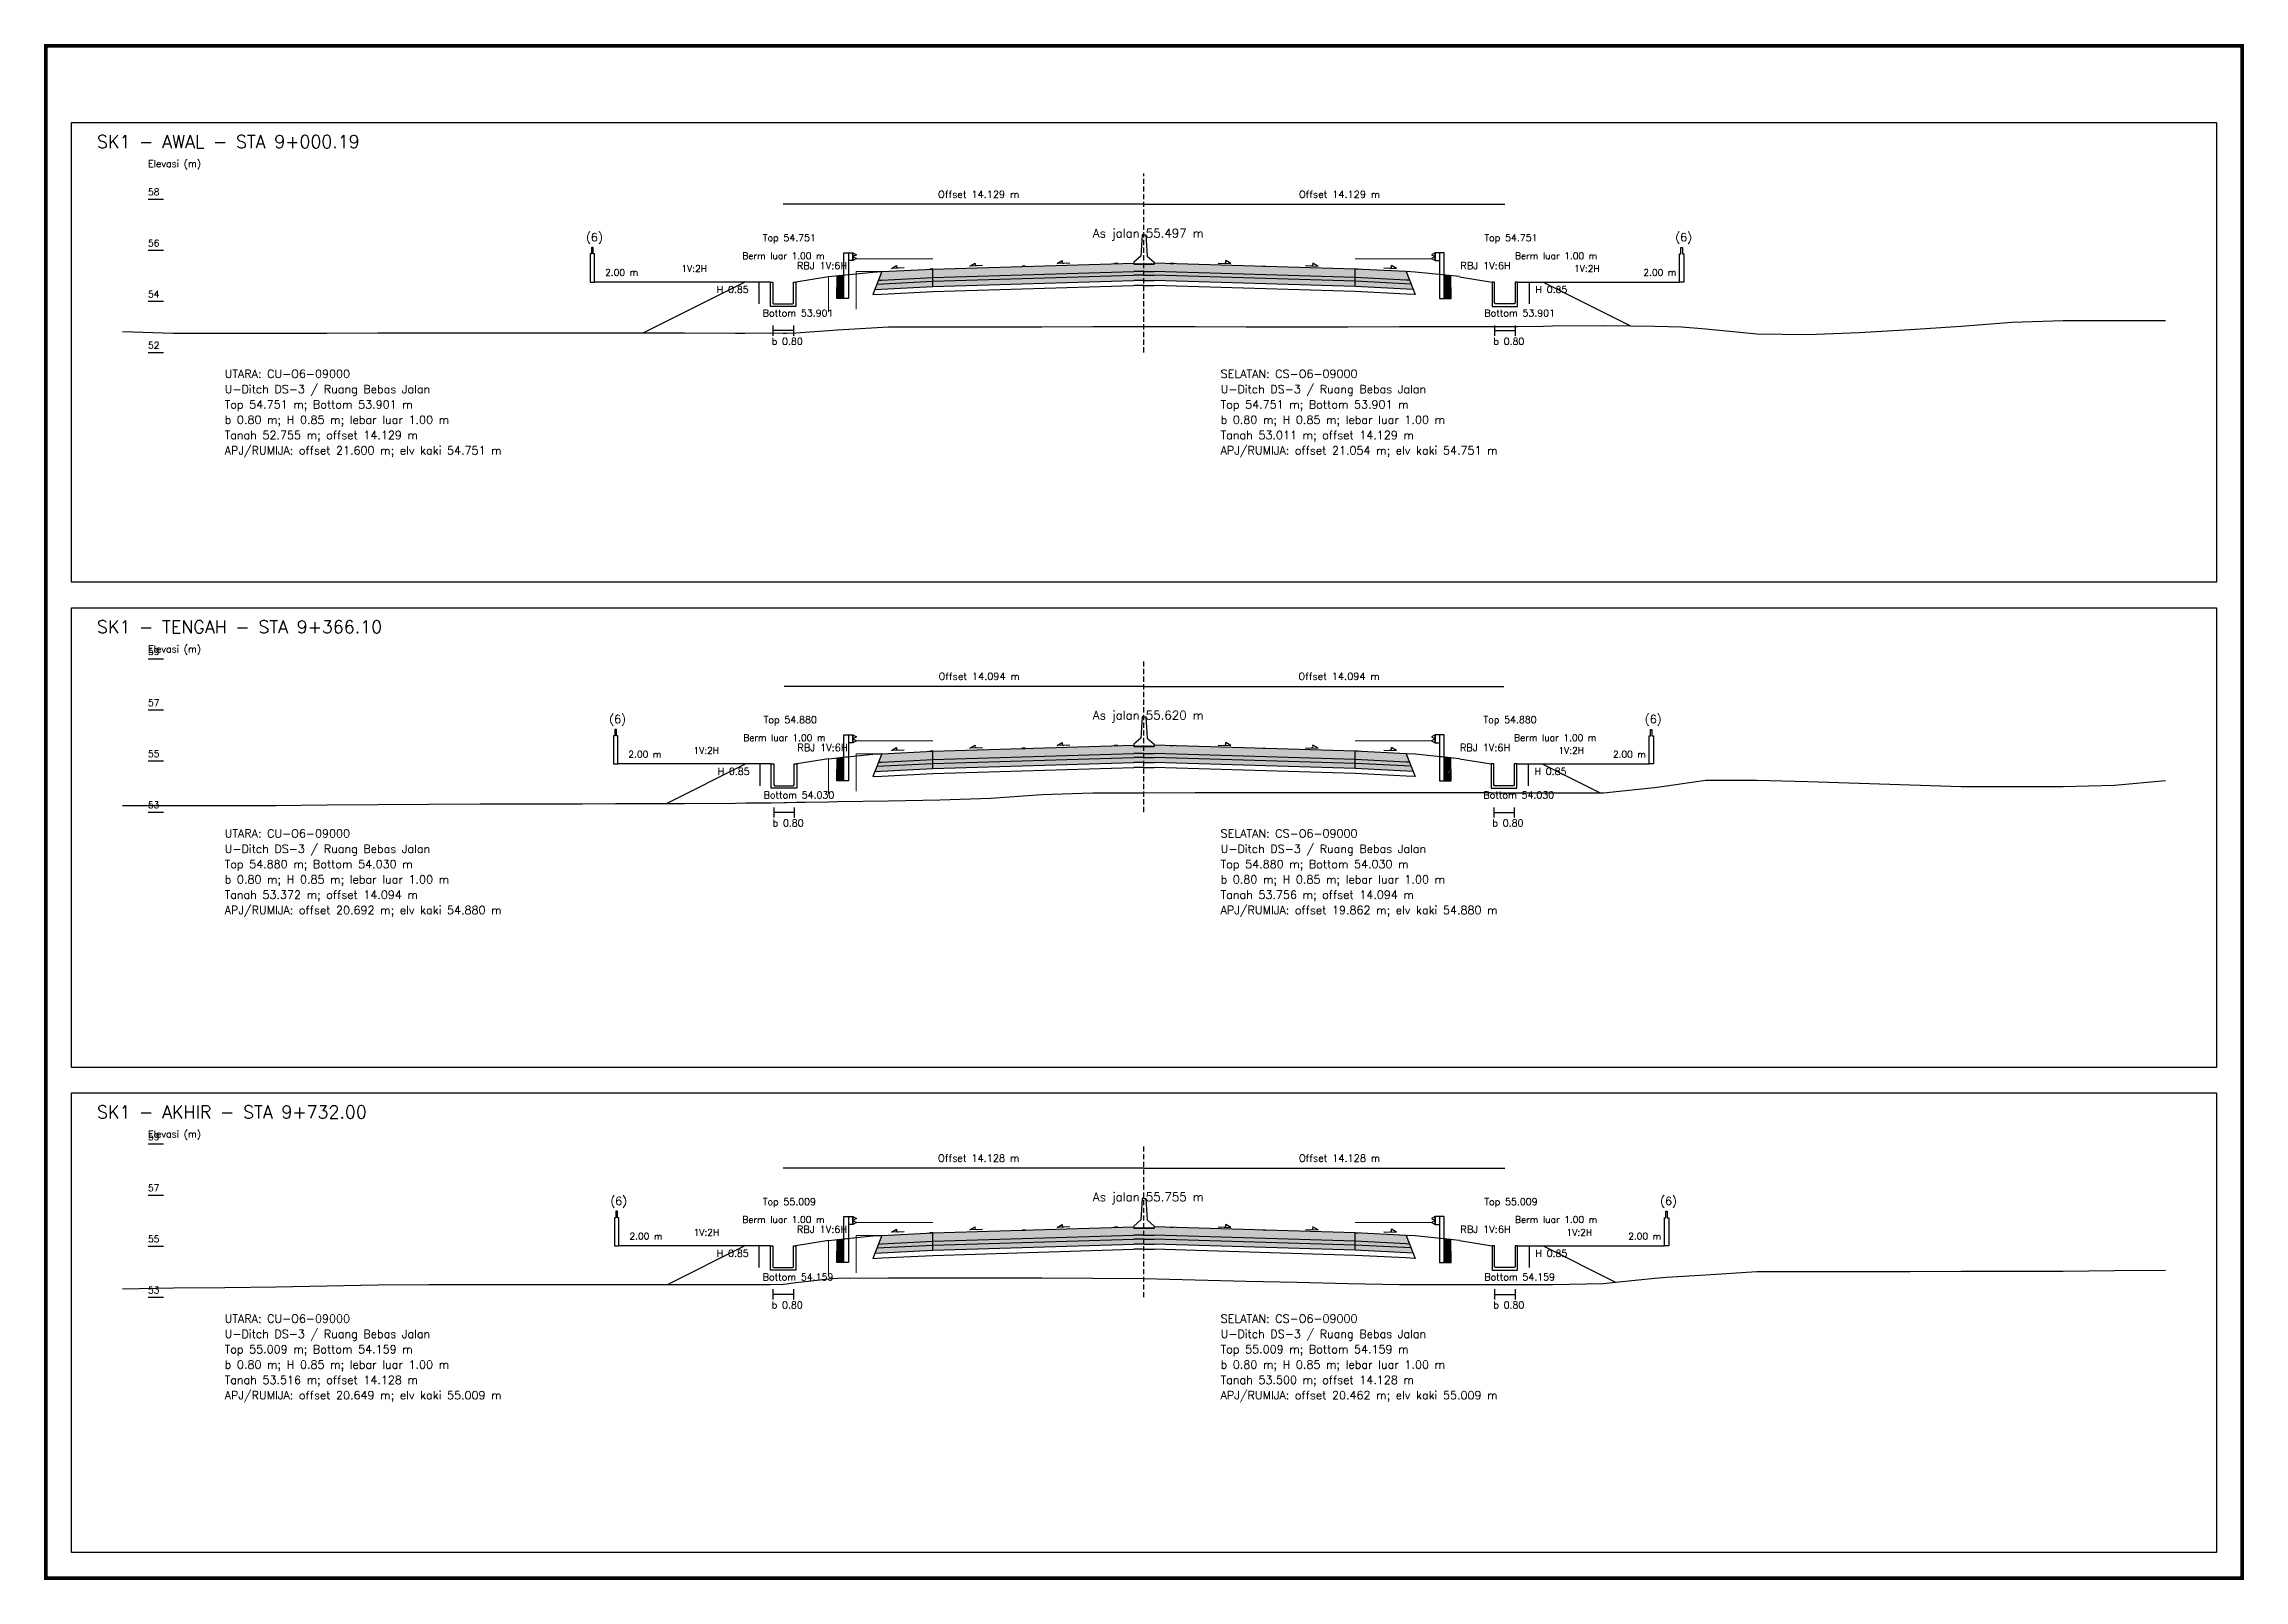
# Model space of a CAD drawing. Header units: metres. Extents: x -24715 to -24517, y 27498 to 30841.
# Drawn here: x -24714.7 to -24628.6, y 29713.3 to 29773.5 of the extents above; entities that cross this region are included whole.
import ezdxf

# ---------------------------------------------------------------- set-up
doc = ezdxf.new("R2010")
doc.units = ezdxf.units.M
doc.linetypes.add('PS_DASH', pattern=[0.3, 0.2, -0.1])
for name, color, linetype, lineweight in [('Dimensi', 230, 'Continuous', 20), ('GRS-ARSIR (HATCH)', 8, 'Continuous', 9), ('Guardrail', 20, 'Continuous', 30), ('HATCH - Beton ramping', 210, 'Continuous', 9), ('HATCH - LFA', 30, 'Continuous', 9), ('HATCH - Pavement', 50, 'Continuous', 9), ('Marka', 20, 'Continuous', 30), ('POT_ALL_GROUP', 2, 'Continuous', 70)]:
    doc.layers.add(name, color=color, linetype=linetype, lineweight=lineweight)
for name, color, linetype in [('POT_ALL_APJ', 2, 'Continuous'), ('POT_ALL_BORDER', 8, 'Continuous'), ('POT_ALL_CHANNEL1', 200, 'Continuous'), ('POT_ALL_DIM', 7, 'Continuous'), ('POT_ALL_GROUND', 1, 'Continuous'), ('POT_ALL_GUIDE', 8, 'Continuous'), ('POT_ALL_ROAD', 4, 'Continuous')]:
    doc.layers.add(name, color=color, linetype=linetype)
doc.styles.get("Standard").update_dxf_attribs({"font": 'simplex.shx'})

# ---------------------------------------------------------------- blocks, each defined once
blk = doc.blocks.new('JALAN_ASLI_TIPIKAL_2OKT_METER')
at = {"layer": 'Guardrail', "lineweight": 9}
h = blk.add_hatch(dxfattribs=at)
h.set_pattern_fill('JIS_LC_20', color=256, scale=0.002)
h.set_pattern_definition([(45, (-29.65569, -21.99233), (-0.02828427, 0.02828427), []), (45, (-29.65489, -21.99233), (-0.02828427, 0.02828427), [])])
h.paths.add_polyline_path([(-12.025, -1.394), (-11.753, -1.394), (-11.753, -0.471), (-12.018, -0.498)])
h = blk.add_hatch(dxfattribs=at)
h.set_pattern_fill('JIS_LC_20', color=256, scale=0.002)
h.set_pattern_definition([(45, (-29.40569, -21.99233), (-0.02828427, 0.02828427), []), (45, (-29.40489, -21.99233), (-0.02828427, 0.02828427), [])])
h.paths.add_polyline_path([(12.018, -0.498), (11.753, -0.471), (11.753, -1.394), (12.025, -1.394)])
at = {"layer": 'HATCH - Beton ramping'}
h = blk.add_hatch(dxfattribs=at)
h.set_pattern_fill('AR-CONC', color=256, scale=0.0005)
h.set_pattern_definition([(50, (-28.949556, -21.99233), (0.09109233, -0.00796954), [0.009525, -0.104775]), (355, (-28.94956, -21.99233), (-0.0176217, 0.09552842), [0.00762, -0.0838203]), (100.45144, (-28.941965, -21.992995), (0.07347062, 0.08755888), [0.008095, -0.08904512]), (46.1842, (-28.94956, -21.96693), (0.13553952, -0.02102116), [0.0142875, -0.1571625]), (96.63556, (-28.93826, -21.96868), (0.11870207, 0.12371306), [0.0121425, -0.1335678]), (351.18415, (-28.94956, -21.96693), (0.11870207, 0.12371306), [0.01143, -0.12572987]), (21, (-28.936856, -21.97328), (0.0758072, -0.0511326), [0.009525, -0.104775]), (326, (-28.93686, -21.97328), (0.03090101, 0.09209398), [0.00762, -0.08382]), (71.45144, (-28.93054, -21.97754), (0.1067082, 0.04096138), [0.008095, -0.08904497]), (37.5, (-28.949556, -21.99233), (0.001544302, 0.04227752), [0, -0.082804, 0, -0.08509, 0, -0.0841375]), (7.5, (-28.949556, -21.99233), (0.03340983, 0.05009029), [0, -0.048514, 0, -0.080899, 0, -0.0320675]), (327.5, (-28.977877, -21.99233), (0.067795298, -0.002864372), [0, -0.03175, 0, -0.09906, 0, -0.131445]), (317.5, (-28.990577, -21.99233), (0.07406459, 0.01271325), [0, -0.041275, 0, -0.065786, 0, -0.093345])])
h.paths.add_polyline_path([(-8.27, -0.566), (-10.401, -0.666), (-10.461, -0.826), (-8.27, -0.716)])
h.paths.add_polyline_path([(-0.4, -0.48), (0, -0.48), (0, -0.33), (-0.4, -0.33), (-8.27, -0.566), (-8.27, -0.716)])
h = blk.add_hatch(dxfattribs=at)
h.set_pattern_fill('AR-CONC', color=256, scale=0.0005)
h.set_pattern_definition([(50, (-28.699556, -21.99233), (0.09109233, -0.00796954), [0.009525, -0.104775]), (355, (-28.69956, -21.99233), (-0.01762171, 0.09552842), [0.00762, -0.0838203]), (100.45144, (-28.691965, -21.992995), (0.07347062, 0.08755888), [0.008095, -0.08904512]), (46.1842, (-28.69956, -21.96693), (0.13553952, -0.02102116), [0.0142875, -0.1571625]), (96.63556, (-28.68826, -21.96868), (0.11870207, 0.12371306), [0.0121425, -0.1335678]), (351.18415, (-28.69956, -21.96693), (0.11870207, 0.12371306), [0.01143, -0.12572987]), (21, (-28.686856, -21.97328), (0.0758072, -0.0511326), [0.009525, -0.104775]), (326, (-28.68686, -21.97328), (0.03090101, 0.09209398), [0.00762, -0.08382]), (71.45144, (-28.68054, -21.97754), (0.10670821, 0.04096138), [0.008095, -0.08904497]), (37.5, (-28.699556, -21.99233), (0.001544302, 0.04227752), [0, -0.082804, 0, -0.08509, 0, -0.0841375]), (7.5, (-28.699556, -21.99233), (0.03340983, 0.050090287), [0, -0.048514, 0, -0.080899, 0, -0.0320675]), (327.5, (-28.727877, -21.99233), (0.067795298, -0.002864372), [0, -0.03175, 0, -0.09906, 0, -0.131445]), (317.5, (-28.740577, -21.99233), (0.07406459, 0.012713246), [0, -0.041275, 0, -0.065786, 0, -0.093345])])
h.paths.add_polyline_path([(8.27, -0.566), (10.401, -0.666), (10.461, -0.826), (8.27, -0.716)])
h.paths.add_polyline_path([(0.4, -0.48), (0, -0.48), (0, -0.33), (0.4, -0.33), (8.27, -0.566), (8.27, -0.716)])
at = {"layer": 'HATCH - LFA'}
h = blk.add_hatch(dxfattribs=at)
h.set_pattern_fill('GRAVEL', color=256, scale=0.0075)
h.set_pattern_definition([(228.012788, (-28.812396, -21.801831), (-1.524, -1.7145), [0.0256291, -2.5372863]), (184.96974, (-28.829541, -21.820881), (2.2859999991, 0.1905000109), [0.04398035, -4.3540537]), (132.510447, (-28.873356, -21.824691), (1.9050000008, -2.0954999993), [0.0310111, -3.0701042]), (267.27369, (-28.947651, -21.872316), (0.1905000004, 3.81), [0.0400503, -3.9649828]), (292.833654, (-28.949556, -21.912321), (-0.9525, 2.286), [0.0392725, -3.8879856]), (357.27369, (-28.934316, -21.948516), (-3.81, 0.1905000004), [0.0400503, -3.9649828]), (37.69424, (-28.894311, -21.950421), (-2.4764999999, -1.9050000001), [0.0529645, -5.24348365]), (72.255328, (-28.852401, -21.918036), (1.3335000004, 4.1909999999), [0.050004, -4.95039425]), (121.429566, (-28.837161, -21.870411), (-1.5240000002, 2.4764999999), [0.040186, -3.9784159]), (175.23636, (-28.858116, -21.836121), (2.0955, -0.1905), [0.0458785, -2.2480453]), (222.397438, (-28.903836, -21.832311), (-2.2859999999, -2.0955000001), [0.05933084, -5.8737579]), (138.814075, (-28.759056, -21.874221), (-1.3335, 1.143), [0.0202503, -2.0047924]), (171.469234, (-28.774296, -21.860886), (2.4765, -0.3809999996), [0.03852615, -3.8140979]), (225, (-28.8124, -21.85517), (0, -0.1905), [0.0269407, -0.242467]), (203.19859, (-28.82573, -21.832311), (0.9525, 0.381), [0.0145081, -1.4362967]), (291.80141, (-28.839066, -21.838026), (-0.1905, 0.5715), [0.0205174, -1.0053565]), (30.96376, (-28.831446, -21.857076), (0.5715, 0.381), [0.033324, -1.0774724]), (161.56505, (-28.80287, -21.83993), (0.381, -0.1905), [0.0240965, -0.5783174]), (16.38954, (-28.949556, -21.838026), (1.905, 0.5715), [0.0337566, -3.341912]), (70.346176, (-28.917171, -21.828501), (-0.762, -2.0955), [0.0283199, -2.8036662]), (293.19859, (-28.80287, -21.801831), (-0.381, 0.9525), [0.029016, -1.4217888]), (343.61046, (-28.791441, -21.828501), (-1.905, 0.5715), [0.0337566, -3.341912]), (339.443955, (-28.949556, -21.956136), (-0.9525, 0.381), [0.0325526, -1.5950801]), (294.77514, (-28.919076, -21.967566), (-0.952500001, 2.0954999995), [0.0272754, -2.7002695]), (66.80141, (-28.800966, -21.992331), (0.381, 0.9525), [0.029016, -1.4217888]), (17.354025, (-28.789536, -21.965661), (-2.4765, -0.762), [0.0319337, -3.1614282]), (69.443955, (-28.89431, -21.992331), (-0.381, -0.9525), [0.0162763, -1.6113564]), (101.30993, (-28.812396, -21.99233), (-0.1905, 0.762), [0.0097136, -0.9616496]), (165.96376, (-28.8143, -21.982806), (0.5715, -0.1905), [0.0392725, -0.7461791]), (186.009006, (-28.852401, -21.973281), (1.905, 0.1905), [0.036395, -3.6031024]), (303.69007, (-28.831446, -21.87422), (-0.1905, 0.381), [0.0274743, -0.6593832]), (353.157227, (-28.816206, -21.897081), (3.2385, -0.3809999998), [0.0479668, -4.7487007]), (60.945396, (-28.76858, -21.902796), (-0.762, -1.3335), [0.0196131, -1.9417044]), (90, (-28.75906, -21.88565), (-0.1905, 0.1905), [0.01143, -0.17907]), (120.256437, (-28.856211, -21.967566), (0.762, -1.3335), [0.026465, -2.6200456]), (48.012787, (-28.869546, -21.944706), (1.524, 1.7145), [0.0512582, -2.5116572]), (0, (-28.83526, -21.9066), (0.1905, 0.1905), [0.04953, -0.14097]), (325.304846, (-28.785726, -21.906606), (1.9050000007, -1.333499999), [0.0301207, -2.9819488]), (254.0546, (-28.76096, -21.92375), (-0.1905, -0.762), [0.0277372, -1.3591238]), (207.645975, (-28.768581, -21.950421), (-3.6195000001, -1.9049999997), [0.0451609, -4.4709348]), (175.426079, (-28.808586, -21.971376), (-2.4765, 0.1905), [0.0477772, -4.7299385])])
h.paths.add_polyline_path([(-8.27, -0.716), (-10.461, -0.826), (-10.54, -1.03), (-8.27, -0.916)])
h.paths.add_polyline_path([(-0.4, -0.68), (0, -0.68), (0, -0.48), (-0.4, -0.48), (-8.27, -0.716), (-8.27, -0.916)])
h = blk.add_hatch(dxfattribs=at)
h.set_pattern_fill('GRAVEL', color=256, scale=0.0075)
h.set_pattern_definition([(228.012788, (-28.562396, -21.801831), (-1.524, -1.7145), [0.0256291, -2.5372863]), (184.96974, (-28.579541, -21.820881), (2.2859999991, 0.1905000109), [0.04398035, -4.3540537]), (132.510447, (-28.623356, -21.824691), (1.9050000008, -2.0954999993), [0.0310111, -3.0701042]), (267.27369, (-28.697651, -21.872316), (0.1905000004, 3.81), [0.04005034, -3.9649828]), (292.833654, (-28.699556, -21.912321), (-0.9525, 2.286), [0.0392725, -3.8879856]), (357.27369, (-28.684316, -21.948516), (-3.81, 0.1905000004), [0.04005034, -3.9649828]), (37.69424, (-28.644311, -21.950421), (-2.4764999999, -1.9050000001), [0.0529645, -5.24348365]), (72.255328, (-28.602401, -21.918036), (1.3335000004, 4.1909999999), [0.050004, -4.95039425]), (121.429566, (-28.587161, -21.870411), (-1.5240000002, 2.4764999999), [0.040186, -3.9784159]), (175.23636, (-28.608116, -21.836121), (2.0955, -0.1905000003), [0.0458785, -2.2480453]), (222.397438, (-28.653836, -21.832311), (-2.2859999999, -2.0955000001), [0.05933084, -5.87375794]), (138.814075, (-28.509056, -21.874221), (-1.3335, 1.143), [0.02025034, -2.0047924]), (171.469234, (-28.524296, -21.860886), (2.4765, -0.3809999996), [0.03852615, -3.8140979]), (225, (-28.5624, -21.85517), (0, -0.1905), [0.0269407, -0.242467]), (203.19859, (-28.57573, -21.832311), (0.9525, 0.381), [0.0145081, -1.4362967]), (291.80141, (-28.589066, -21.838026), (-0.1905, 0.5715), [0.0205174, -1.0053565]), (30.96376, (-28.581446, -21.857076), (0.5715, 0.381), [0.033324, -1.0774724]), (161.56505, (-28.55287, -21.83993), (0.381, -0.1905), [0.0240965, -0.57831736]), (16.38954, (-28.699556, -21.838026), (1.905, 0.5715), [0.0337566, -3.341912]), (70.346176, (-28.667171, -21.828501), (-0.762, -2.0955), [0.0283199, -2.8036662]), (293.19859, (-28.55287, -21.801831), (-0.381, 0.9525), [0.029016, -1.4217888]), (343.61046, (-28.541441, -21.828501), (-1.905, 0.5714999999), [0.0337566, -3.341912]), (339.443955, (-28.699556, -21.956136), (-0.9525, 0.381), [0.03255264, -1.5950801]), (294.77514, (-28.669076, -21.967566), (-0.952500001, 2.0954999995), [0.0272754, -2.7002695]), (66.80141, (-28.550966, -21.992331), (0.381, 0.9525), [0.029016, -1.4217888]), (17.354025, (-28.539536, -21.965661), (-2.4765, -0.7620000002), [0.0319337, -3.1614282]), (69.443955, (-28.64431, -21.992331), (-0.381, -0.9525), [0.0162763, -1.6113564]), (101.30993, (-28.562396, -21.99233), (-0.1905, 0.762), [0.0097136, -0.9616496]), (165.96376, (-28.5643, -21.982806), (0.5715, -0.1905), [0.0392725, -0.7461791]), (186.009006, (-28.602401, -21.973281), (1.905, 0.1905), [0.036395, -3.6031024]), (303.69007, (-28.581446, -21.87422), (-0.1905, 0.381), [0.0274743, -0.6593832]), (353.157227, (-28.566206, -21.897081), (3.2385, -0.3809999998), [0.04796676, -4.7487007]), (60.945396, (-28.51858, -21.902796), (-0.762, -1.3335), [0.0196131, -1.9417044]), (90, (-28.50906, -21.88565), (-0.1905, 0.1905), [0.01143, -0.17907]), (120.256437, (-28.606211, -21.967566), (0.762, -1.3335), [0.026465, -2.62004556]), (48.012787, (-28.619546, -21.944706), (1.524, 1.7145), [0.0512582, -2.5116572]), (0, (-28.58526, -21.9066), (0.1905, 0.1905), [0.04953, -0.14097]), (325.304846, (-28.535726, -21.906606), (1.9050000007, -1.333499999), [0.0301207, -2.98194875]), (254.054604, (-28.51096, -21.92375), (-0.1905, -0.762), [0.0277372, -1.35912375]), (207.645975, (-28.518581, -21.950421), (-3.6195000001, -1.9049999997), [0.0451609, -4.4709348]), (175.426079, (-28.558586, -21.971376), (-2.4765, 0.1905), [0.0477772, -4.7299385])])
h.paths.add_polyline_path([(8.27, -0.716), (10.461, -0.826), (10.54, -1.03), (8.27, -0.916)])
h.paths.add_polyline_path([(0.4, -0.68), (0, -0.68), (0, -0.48), (0.4, -0.48), (8.27, -0.716), (8.27, -0.916)])
at = {"layer": 'HATCH - Pavement'}
h = blk.add_hatch(dxfattribs=at)
h.set_pattern_fill('AR-CONC', color=256, scale=0.001)
h.set_pattern_definition([(50, (-89.43046, -52.62889), (0.18218467, -0.01593909), [0.01905, -0.20955]), (355, (-89.43046, -52.6289), (-0.03524342, 0.19105685), [0.01524, -0.1676406]), (100.45144, (-89.41528, -52.63022), (0.14694125, 0.17511775), [0.01619, -0.17809024]), (46.1842, (-89.43046, -52.5781), (0.27107904, -0.04204233), [0.028575, -0.314325]), (96.63556, (-89.40787, -52.5816), (0.23740413, 0.2474261), [0.024285, -0.2671356]), (351.18415, (-89.43046, -52.5781), (0.2374041, 0.2474261), [0.02286, -0.2514597]), (21, (-89.40506, -52.59079), (0.1516144, -0.1022652), [0.01905, -0.20955]), (326, (-89.40506, -52.5908), (0.06180203, 0.18418797), [0.01524, -0.16764]), (71.45144, (-89.39243, -52.59931), (0.21341642, 0.08192277), [0.01619, -0.17808994]), (37.5, (-89.43046, -52.62889), (0.003088603, 0.08455504), [0, -0.165608, 0, -0.17018, 0, -0.168275]), (7.5, (-89.43046, -52.62889), (0.06681966, 0.100180575), [0, -0.097028, 0, -0.161798, 0, -0.064135]), (327.5, (-89.4871, -52.62889), (0.135590595, -0.005728744), [0, -0.0635, 0, -0.19812, 0, -0.26289]), (317.5, (-89.5125, -52.62889), (0.14812918, 0.02542649), [0, -0.08255, 0, -0.131572, 0, -0.18669])])
h.paths.add_polyline_path([(-8.27, -0.236), (-10.27, -0.336), (-10.401, -0.673), (-10.27, -0.666), (-8.27, -0.566)])
h.paths.add_polyline_path([(-0.4, -0.33), (0, -0.33), (0, 0), (-0.4, 0), (-8.27, -0.236), (-8.27, -0.566)])
h = blk.add_hatch(dxfattribs=at)
h.set_pattern_fill('AR-CONC', color=256, scale=0.001)
h.set_pattern_definition([(50, (-89.18046, -52.62889), (0.18218467, -0.01593909), [0.01905, -0.20955]), (355, (-89.18046, -52.6289), (-0.03524342, 0.19105685), [0.01524, -0.16764058]), (100.45144, (-89.16528, -52.63022), (0.14694125, 0.17511775), [0.01619, -0.17809024]), (46.1842, (-89.18046, -52.5781), (0.27107904, -0.04204233), [0.028575, -0.314325]), (96.63556, (-89.15787, -52.5816), (0.23740413, 0.2474261), [0.024285, -0.2671356]), (351.18415, (-89.18046, -52.5781), (0.2374041, 0.2474261), [0.02286, -0.2514597]), (21, (-89.15506, -52.59079), (0.1516144, -0.1022652), [0.01905, -0.20955]), (326, (-89.15506, -52.5908), (0.06180203, 0.18418797), [0.01524, -0.16764]), (71.45144, (-89.14243, -52.59931), (0.21341642, 0.08192277), [0.01619, -0.17808994]), (37.5, (-89.18046, -52.62889), (0.003088603, 0.08455504), [0, -0.165608, 0, -0.17018, 0, -0.168275]), (7.5, (-89.18046, -52.62889), (0.06681966, 0.100180575), [0, -0.097028, 0, -0.161798, 0, -0.064135]), (327.5, (-89.2371, -52.62889), (0.135590595, -0.005728744), [0, -0.0635, 0, -0.19812, 0, -0.26289]), (317.5, (-89.2625, -52.62889), (0.14812918, 0.02542649), [0, -0.08255, 0, -0.131572, 0, -0.18669])])
h.paths.add_polyline_path([(8.27, -0.236), (10.27, -0.336), (10.401, -0.673), (10.27, -0.666), (8.27, -0.566)])
h.paths.add_polyline_path([(0.4, -0.33), (0, -0.33), (0, 0), (0.4, 0), (8.27, -0.236), (8.27, -0.566)])
at = {"layer": 'Marka'}
h = blk.add_hatch(color=256, dxfattribs=at)
h.dxf.hatch_style = 1
h.paths.add_polyline_path([(-8.27, -0.23), (-8.39, -0.236), (-8.39, -0.242), (-8.27, -0.236)])
h.paths.add_polyline_path([(-4.65, -0.122), (-4.77, -0.125), (-4.77, -0.131), (-4.65, -0.128)])
h.paths.add_polyline_path([(-1.03, -0.019), (-1.03, -0.013), (-1.15, -0.017), (-1.15, -0.023)])
h = blk.add_hatch(color=256, dxfattribs=at)
h.dxf.hatch_style = 1
h.paths.add_polyline_path([(8.27, -0.23), (8.39, -0.236), (8.39, -0.242), (8.27, -0.236)])
h.paths.add_polyline_path([(4.65, -0.122), (4.77, -0.125), (4.77, -0.131), (4.65, -0.128)])
h.paths.add_polyline_path([(1.03, -0.019), (1.03, -0.013), (1.15, -0.017), (1.15, -0.023)])
for p, q in [((-8.27, -0.236), (-0.4, 0)), ((8.27, -0.236), (0.4, 0)), ((-12.353, -0.533), (-10.622, -0.354)), ((-10.27, -0.336), (-10.62, -1.234)), ((-10.62, -0.354), (-10.27, -0.336)), ((-10.461, -0.826), (-8.27, -0.716)), ((-10.401, -0.673), (-10.27, -0.666)), ((-10.27, -0.336), (-8.27, -0.236)), ((-10.27, -0.666), (-8.27, -0.566)), ((-8.27, -0.916), (-8.27, -0.236)), ((-8.27, -0.566), (-0.4, -0.33)), ((-8.27, -0.716), (-0.4, -0.48)), ((-8.27, -0.916), (-0.4, -0.68)), ((0, -0.05), (-0.4, -0.05)), ((0, -0.33), (-0.4, -0.33)), ((0, -0.48), (-0.4, -0.48)), ((0, -0.68), (-0.4, -0.68)), ((0, -0.05), (0.4, -0.05)), ((0, -0.33), (0.4, -0.33)), ((0, -0.48), (0.4, -0.48)), ((0, -0.68), (0.4, -0.68)), ((8.27, -0.566), (0.4, -0.33)), ((8.27, -0.716), (0.4, -0.48)), ((8.27, -0.916), (0.4, -0.68)), ((8.27, -0.916), (8.27, -0.236)), ((10.27, -0.336), (8.27, -0.236)), ((10.27, -0.666), (8.27, -0.566)), ((10.461, -0.826), (8.27, -0.716)), ((10.27, -0.336), (10.62, -1.234)), ((10.62, -0.354), (10.27, -0.336)), ((10.401, -0.673), (10.27, -0.666)), ((12.353, -0.533), (10.622, -0.354)), ((-10.62, -1.234), (-10.27, -1.216)), ((-10.54, -1.03), (-8.27, -0.916)), ((-10.27, -1.216), (-8.27, -1.116)), ((-8.27, -1.116), (-0.4, -0.88)), ((0, -0.88), (-0.4, -0.88)), ((0, -0.88), (0.4, -0.88)), ((8.27, -1.116), (0.4, -0.88)), ((10.54, -1.03), (8.27, -0.916)), ((10.27, -1.216), (8.27, -1.116)), ((10.62, -1.234), (10.27, -1.216))]:
    blk.add_line(p, q)
for points in [[(0, 1.11), (-0.075, 1.11), (-0.125, 0.27), (-0.4, 0.03), (-0.4, -0.05), (0, -0.05)], [(0, 1.11), (0.075, 1.11), (0.125, 0.27), (0.4, 0.03), (0.4, -0.05), (0, -0.05)], [(-6.818, -0.116), (-6.616, 0)], [(-3.401, -0.02), (-3.199, 0.096)], [(3.401, -0.02), (3.199, 0.096)], [(6.818, -0.116), (6.616, 0)], [(-9.887, -0.208), (-9.686, -0.092)], [(-9.387, -0.193), (-9.887, -0.208)], [(-6.318, -0.101), (-6.818, -0.116)], [(-2.901, -0.005), (-3.401, -0.02)], [(2.901, -0.005), (3.401, -0.02)], [(6.318, -0.101), (6.818, -0.116)], [(9.387, -0.193), (9.887, -0.208)], [(9.887, -0.208), (9.686, -0.092)]]:
    blk.add_lwpolyline(points)
for centre, start, end in [((-6.556, -0.037), 148.28164, 271.71836), ((-3.139, 0.059), 148.28164, 271.71836), ((3.139, 0.059), 268.28164, 31.71836), ((6.556, -0.037), 268.28164, 31.71836), ((-9.625, -0.129), 148.28164, 271.71836), ((9.625, -0.129), 268.28164, 31.71836)]:
    blk.add_arc(centre, 0.0711, start, end)
at = {"layer": 'Dimensi'}
for p, q in [((-8.27, 0.168), (-11.27, 0.168)), ((8.27, 0.168), (11.27, 0.168))]:
    blk.add_line(p, q, dxfattribs=at)
at = {"layer": 'GRS-ARSIR (HATCH)'}
for p, q in [((-12.353, -0.533), (-12.353, -1.909)), ((-11.27, -0.336), (-11.27, -1.803)), ((-10.27, -0.336), (-11.27, -0.336))]:
    blk.add_line(p, q, dxfattribs=at)
at = {"layer": 'Guardrail'}
for points in [[(-11.753, -1.394), (-11.753, 0.406), (-11.575, 0.406), (-11.575, -1.394), (-11.753, -1.394)], [(-11.575, 0.406), (-11.397, 0.406), (-11.397, 0.094), (-11.575, 0.094)], [(-11.397, 0.25), (-11.397, 0.406), (-11.262, 0.328), (-11.397, 0.25)], [(-11.397, 0.094), (-11.397, 0.25), (-11.262, 0.172), (-11.397, 0.094)], [(11.397, 0.25), (11.397, 0.406), (11.262, 0.328), (11.397, 0.25)], [(11.397, 0.094), (11.397, 0.25), (11.262, 0.172), (11.397, 0.094)], [(11.575, 0.406), (11.397, 0.406), (11.397, 0.094), (11.575, 0.094)], [(11.753, -1.394), (11.753, 0.406), (11.575, 0.406), (11.575, -1.394), (11.753, -1.394)], [(-11.575, -1.394), (-12.025, -1.394), (-12.018, -0.498), (-11.568, -0.453), (-11.575, -1.394)], [(11.575, -1.394), (12.025, -1.394), (12.018, -0.498), (11.568, -0.453), (11.575, -1.394)]]:
    blk.add_lwpolyline(points, dxfattribs=at)
at = {"layer": 'Marka'}
for points in [[(-8.39, -0.242), (-8.27, -0.236), (-8.27, -0.23), (-8.39, -0.236), (-8.39, -0.242)], [(8.39, -0.242), (8.27, -0.236), (8.27, -0.23), (8.39, -0.236), (8.39, -0.242)]]:
    blk.add_lwpolyline(points, dxfattribs=at)
for points in [[(-4.65, -0.122), (-4.77, -0.125), (-4.77, -0.131), (-4.65, -0.128)], [(-1.03, -0.013), (-1.15, -0.017), (-1.15, -0.023), (-1.03, -0.019)], [(1.03, -0.013), (1.15, -0.017), (1.15, -0.023), (1.03, -0.019)], [(4.65, -0.122), (4.77, -0.125), (4.77, -0.131), (4.65, -0.128)]]:
    blk.add_lwpolyline(points, close=True, dxfattribs=at)

msp = doc.modelspace()

# ---------------------------------------------------------------- linework, layer by layer
at = {"layer": 'POT_ALL_APJ', "linetype": 'Continuous'}
for points in [[(-24693.33483, 29765.23701), (-24693.33483, 29764.1326), (-24693.16483, 29764.1326), (-24693.16483, 29765.23701), (-24693.21983, 29765.23701), (-24693.21983, 29765.48701), (-24693.24983, 29765.48701), (-24693.27983, 29765.48701), (-24693.27983, 29765.23701), (-24693.33483, 29765.23701)], [(-24650.51059, 29765.23701), (-24650.51059, 29764.1326), (-24650.68059, 29764.1326), (-24650.68059, 29765.23701), (-24650.62559, 29765.23701), (-24650.62559, 29765.48701), (-24650.59559, 29765.48701), (-24650.56559, 29765.48701), (-24650.56559, 29765.23701), (-24650.51059, 29765.23701)], [(-24687.27827, 29764.1326), (-24693.16483, 29764.1326)], [(-24656.02051, 29764.1326), (-24650.68059, 29764.1326)], [(-24692.42605, 29746.36596), (-24692.42605, 29745.26155), (-24692.25605, 29745.26155), (-24692.25605, 29746.36596), (-24692.31105, 29746.36596), (-24692.31105, 29746.61596), (-24692.34105, 29746.61596), (-24692.37105, 29746.61596), (-24692.37105, 29746.36596), (-24692.42605, 29746.36596)], [(-24651.70208, 29746.36596), (-24651.70208, 29745.26155), (-24651.87208, 29745.26155), (-24651.87208, 29746.36596), (-24651.81708, 29746.36596), (-24651.81708, 29746.61596), (-24651.78708, 29746.61596), (-24651.75708, 29746.61596), (-24651.75708, 29746.36596), (-24651.70208, 29746.36596)], [(-24687.24303, 29745.26155), (-24692.25605, 29745.26155)], [(-24656.05576, 29745.26155), (-24651.87208, 29745.26155)], [(-24692.38354, 29727.49491), (-24692.38354, 29726.3905), (-24692.21354, 29726.3905), (-24692.21354, 29727.49491), (-24692.26854, 29727.49491), (-24692.26854, 29727.74491), (-24692.29854, 29727.74491), (-24692.32854, 29727.74491), (-24692.32854, 29727.49491), (-24692.38354, 29727.49491)], [(-24651.10226, 29727.49491), (-24651.10226, 29726.3905), (-24651.27226, 29726.3905), (-24651.27226, 29727.49491), (-24651.21726, 29727.49491), (-24651.21726, 29727.74491), (-24651.18726, 29727.74491), (-24651.15726, 29727.74491), (-24651.15726, 29727.49491), (-24651.10226, 29727.49491)], [(-24687.27767, 29726.3905), (-24692.21354, 29726.3905)], [(-24656.02112, 29726.3905), (-24651.27226, 29726.3905)]]:
    msp.add_lwpolyline(points, dxfattribs=at)
at = {"layer": 'POT_ALL_BORDER', "linetype": 'Continuous'}
for points in [[(-24713.64939, 29770.3816), (-24629.64939, 29770.3816), (-24629.64939, 29752.3816), (-24713.64939, 29752.3816), (-24713.64939, 29770.3816)], [(-24713.64939, 29751.3816), (-24629.64939, 29751.3816), (-24629.64939, 29733.3816), (-24713.64939, 29733.3816), (-24713.64939, 29751.3816)], [(-24713.64939, 29732.3816), (-24629.64939, 29732.3816), (-24629.64939, 29714.3816), (-24713.64939, 29714.3816), (-24713.64939, 29732.3816)]]:
    msp.add_lwpolyline(points, dxfattribs=at)
at = {"layer": 'POT_ALL_CHANNEL1', "linetype": 'Continuous'}
for points in [[(-24685.37827, 29764.1326), (-24685.27827, 29764.1326), (-24685.27827, 29763.1826), (-24686.27827, 29763.1826), (-24686.27827, 29764.1326), (-24686.17827, 29764.1326), (-24686.17827, 29763.3126), (-24686.14827, 29763.2826), (-24685.40827, 29763.2826), (-24685.37827, 29763.3126), (-24685.37827, 29764.1326)], [(-24657.92051, 29764.1326), (-24658.02051, 29764.1326), (-24658.02051, 29763.1826), (-24657.02051, 29763.1826), (-24657.02051, 29764.1326), (-24657.12051, 29764.1326), (-24657.12051, 29763.3126), (-24657.15051, 29763.2826), (-24657.89051, 29763.2826), (-24657.92051, 29763.3126), (-24657.92051, 29764.1326)], [(-24685.34303, 29745.26155), (-24685.24303, 29745.26155), (-24685.24303, 29744.31155), (-24686.24303, 29744.31155), (-24686.24303, 29745.26155), (-24686.14303, 29745.26155), (-24686.14303, 29744.44155), (-24686.11303, 29744.41155), (-24685.37303, 29744.41155), (-24685.34303, 29744.44155), (-24685.34303, 29745.26155)], [(-24657.95576, 29745.26155), (-24658.05576, 29745.26155), (-24658.05576, 29744.31155), (-24657.05576, 29744.31155), (-24657.05576, 29745.26155), (-24657.15576, 29745.26155), (-24657.15576, 29744.44155), (-24657.18576, 29744.41155), (-24657.92576, 29744.41155), (-24657.95576, 29744.44155), (-24657.95576, 29745.26155)], [(-24685.37767, 29726.3905), (-24685.27767, 29726.3905), (-24685.27767, 29725.4405), (-24686.27767, 29725.4405), (-24686.27767, 29726.3905), (-24686.17767, 29726.3905), (-24686.17767, 29725.5705), (-24686.14767, 29725.5405), (-24685.40767, 29725.5405), (-24685.37767, 29725.5705), (-24685.37767, 29726.3905)], [(-24657.92112, 29726.3905), (-24658.02112, 29726.3905), (-24658.02112, 29725.4405), (-24657.02112, 29725.4405), (-24657.02112, 29726.3905), (-24657.12112, 29726.3905), (-24657.12112, 29725.5705), (-24657.15112, 29725.5405), (-24657.89112, 29725.5405), (-24657.92112, 29725.5705), (-24657.92112, 29726.3905)]]:
    msp.add_lwpolyline(points, dxfattribs=at)
at = {"layer": 'POT_ALL_DIM', "linetype": 'Continuous'}
for points in [[(-24671.64939, 29767.1786), (-24685.77827, 29767.1786)], [(-24671.64939, 29767.1786), (-24657.52051, 29767.1786)], [(-24686.72827, 29764.1326), (-24686.72827, 29763.2826)], [(-24656.57051, 29764.1326), (-24656.57051, 29763.2826)], [(-24686.17827, 29762.4326), (-24686.17827, 29762.0326)], [(-24685.37827, 29762.4326), (-24685.37827, 29762.0326)], [(-24657.92051, 29762.4326), (-24657.92051, 29762.0326)], [(-24657.12051, 29762.4326), (-24657.12051, 29762.0326)], [(-24685.37827, 29762.2326), (-24686.17827, 29762.2326)], [(-24657.92051, 29762.2326), (-24657.12051, 29762.2326)], [(-24671.64939, 29748.30168), (-24685.74303, 29748.30168)], [(-24671.64939, 29748.30168), (-24657.55576, 29748.30168)], [(-24686.69303, 29745.26155), (-24686.69303, 29744.41155)], [(-24656.60576, 29745.26155), (-24656.60576, 29744.41155)], [(-24686.14303, 29743.56155), (-24686.14303, 29743.16155)], [(-24685.34303, 29743.36155), (-24686.14303, 29743.36155)], [(-24685.34303, 29743.56155), (-24685.34303, 29743.16155)], [(-24657.95576, 29743.56155), (-24657.95576, 29743.16155)], [(-24657.95576, 29743.36155), (-24657.15576, 29743.36155)], [(-24657.15576, 29743.56155), (-24657.15576, 29743.16155)], [(-24671.64939, 29729.4364), (-24685.77767, 29729.4364)], [(-24671.64939, 29729.4364), (-24657.52112, 29729.4364)], [(-24686.72767, 29726.3905), (-24686.72767, 29725.5405)], [(-24656.57112, 29726.3905), (-24656.57112, 29725.5405)], [(-24686.17767, 29724.6905), (-24686.17767, 29724.2905)], [(-24685.37767, 29724.4905), (-24686.17767, 29724.4905)], [(-24685.37767, 29724.6905), (-24685.37767, 29724.2905)], [(-24657.92112, 29724.6905), (-24657.92112, 29724.2905)], [(-24657.92112, 29724.4905), (-24657.12112, 29724.4905)], [(-24657.12112, 29724.6905), (-24657.12112, 29724.2905)]]:
    msp.add_lwpolyline(points, dxfattribs=at)
at = {"layer": 'POT_ALL_GROUND', "linetype": 'Continuous'}
for points in [[(-24711.64939, 29762.19604), (-24709.64939, 29762.13298), (-24707.64939, 29762.13393), (-24705.64939, 29762.13686), (-24703.64939, 29762.13847), (-24701.64939, 29762.13929), (-24699.64939, 29762.14095), (-24697.64939, 29762.14057), (-24695.64939, 29762.14359), (-24693.64939, 29762.1465), (-24693.24983, 29762.14616), (-24691.64939, 29762.14722), (-24691.24983, 29762.1468), (-24689.64939, 29762.14298), (-24687.64939, 29762.13558), (-24687.27827, 29762.13418), (-24686.27827, 29762.13941), (-24685.77827, 29762.13681), (-24685.64939, 29762.13614), (-24685.27827, 29762.14028), (-24684.91931, 29762.16651), (-24684.00267, 29762.23349), (-24683.64939, 29762.25931), (-24681.64939, 29762.38193), (-24679.64939, 29762.38393), (-24677.64939, 29762.38487), (-24675.64939, 29762.38628), (-24673.64939, 29762.38905), (-24671.64939, 29762.38942), (-24669.64939, 29762.38874), (-24667.64939, 29762.38512), (-24665.64939, 29762.3829), (-24663.64939, 29762.38699), (-24661.64939, 29762.39107), (-24659.64939, 29762.39294), (-24659.29612, 29762.39317), (-24658.37948, 29762.39304), (-24658.02051, 29762.39292), (-24657.64939, 29762.3928), (-24657.52051, 29762.39275), (-24657.02051, 29762.39406), (-24656.02051, 29762.40976), (-24655.64939, 29762.41559), (-24653.64939, 29762.42786), (-24652.59559, 29762.42018), (-24651.64939, 29762.4126), (-24650.59559, 29762.38727), (-24649.64939, 29762.29616), (-24647.64939, 29762.11258), (-24645.64939, 29762.07946), (-24643.64939, 29762.15742), (-24641.64939, 29762.27821), (-24639.64939, 29762.40978), (-24637.64939, 29762.56578), (-24635.64939, 29762.63255), (-24633.64939, 29762.63302), (-24631.64939, 29762.63192)], [(-24711.64939, 29743.63365), (-24709.64939, 29743.63483), (-24707.64939, 29743.63687), (-24705.64939, 29743.63852), (-24703.64939, 29743.66085), (-24701.64939, 29743.67234), (-24699.64939, 29743.68743), (-24697.64939, 29743.69934), (-24695.64939, 29743.70298), (-24693.64939, 29743.70662), (-24692.34105, 29743.709), (-24691.64939, 29743.71026), (-24690.34105, 29743.7126), (-24689.64939, 29743.71376), (-24687.64939, 29743.73005), (-24687.24303, 29743.73448), (-24686.24303, 29743.74594), (-24685.74303, 29743.75408), (-24685.64939, 29743.75561), (-24685.24303, 29743.76222), (-24684.91931, 29743.76749), (-24684.00267, 29743.78242), (-24683.64939, 29743.78817), (-24681.64939, 29743.82074), (-24679.64939, 29743.85331), (-24677.64939, 29743.91834), (-24675.64939, 29744.06497), (-24673.64939, 29744.1338), (-24671.64939, 29744.13652), (-24669.64939, 29744.13995), (-24667.64939, 29744.14172), (-24665.64939, 29744.14201), (-24663.64939, 29744.14344), (-24661.64939, 29744.14694), (-24659.64939, 29744.1432), (-24659.29612, 29744.14221), (-24658.37948, 29744.13965), (-24658.05576, 29744.13874), (-24657.64939, 29744.13761), (-24657.55576, 29744.13734), (-24657.05576, 29744.13601), (-24656.05576, 29744.13269), (-24655.64939, 29744.13095), (-24653.78708, 29744.12718), (-24653.64939, 29744.12802), (-24651.78708, 29744.32358), (-24651.64939, 29744.34537), (-24649.64939, 29744.6316), (-24647.64939, 29744.6316), (-24645.64939, 29744.58175), (-24643.64939, 29744.50896), (-24641.64939, 29744.44562), (-24639.64939, 29744.38134), (-24637.64939, 29744.38118), (-24635.64939, 29744.38129), (-24633.64939, 29744.42942), (-24631.64939, 29744.61934)], [(-24711.64939, 29724.71487), (-24709.64939, 29724.74174), (-24707.64939, 29724.76187), (-24705.64939, 29724.78651), (-24703.64939, 29724.82267), (-24701.64939, 29724.85895), (-24699.64939, 29724.87527), (-24697.64939, 29724.88168), (-24695.64939, 29724.88155), (-24693.64939, 29724.88083), (-24692.29854, 29724.88032), (-24691.64939, 29724.88023), (-24690.29854, 29724.88013), (-24689.64939, 29724.88006), (-24687.64939, 29724.88084), (-24687.27767, 29724.88099), (-24686.27767, 29724.88142), (-24685.77767, 29724.89765), (-24685.64939, 29724.91063), (-24685.27767, 29724.95646), (-24684.91931, 29724.99607), (-24684.00267, 29725.09738), (-24683.64939, 29725.13166), (-24681.64939, 29725.13441), (-24679.64939, 29725.13705), (-24677.64939, 29725.13719), (-24675.64939, 29725.13448), (-24673.64939, 29725.13234), (-24671.64939, 29725.11293), (-24669.64939, 29725.05838), (-24667.64939, 29725.01345), (-24665.64939, 29724.97413), (-24663.64939, 29724.91906), (-24661.64939, 29724.8816), (-24659.64939, 29724.8816), (-24659.29612, 29724.8816), (-24658.37948, 29724.8816), (-24658.02112, 29724.8816), (-24657.64939, 29724.8816), (-24657.52112, 29724.8816), (-24657.02112, 29724.8816), (-24656.02112, 29724.8816), (-24655.64939, 29724.8816), (-24653.64939, 29724.91327), (-24653.18726, 29724.97363), (-24651.64939, 29725.12236), (-24651.18726, 29725.16565), (-24649.64939, 29725.25791), (-24647.64939, 29725.38192), (-24645.64939, 29725.38362), (-24643.64939, 29725.38537), (-24641.64939, 29725.38906), (-24639.64939, 29725.39772), (-24637.64939, 29725.39953), (-24635.64939, 29725.40446), (-24633.64939, 29725.42077), (-24631.64939, 29725.43925)]]:
    msp.add_lwpolyline(points, dxfattribs=at)
at = {"layer": 'POT_ALL_GROUP', "linetype": 'Continuous', "lineweight": 70, "const_width": 0.15}
msp.add_lwpolyline([(-24714.64939, 29773.3816), (-24628.64939, 29773.3816), (-24628.64939, 29713.3816), (-24714.64939, 29713.3816), (-24714.64939, 29773.3816)], dxfattribs=at)
at = {"layer": 'POT_ALL_GUIDE', "linetype": 'PS_DASH'}
for points in [[(-24671.64939, 29761.3816), (-24671.64939, 29768.3816)], [(-24671.64939, 29743.3816), (-24671.64939, 29749.3816)], [(-24671.64939, 29724.3816), (-24671.64939, 29730.3816)]]:
    msp.add_lwpolyline(points, dxfattribs=at)
at = {"layer": 'POT_ALL_GUIDE', "linetype": 'Continuous'}
for points in [[(-24710.64939, 29767.3816), (-24710.04939, 29767.3816)], [(-24710.64939, 29765.3816), (-24710.04939, 29765.3816)], [(-24710.64939, 29763.3816), (-24710.04939, 29763.3816)], [(-24710.64939, 29761.3816), (-24710.04939, 29761.3816)], [(-24710.64939, 29749.3816), (-24710.04939, 29749.3816)], [(-24710.64939, 29747.3816), (-24710.04939, 29747.3816)], [(-24710.64939, 29745.3816), (-24710.04939, 29745.3816)], [(-24710.64939, 29743.3816), (-24710.04939, 29743.3816)], [(-24710.64939, 29730.3816), (-24710.04939, 29730.3816)], [(-24710.64939, 29728.3816), (-24710.04939, 29728.3816)], [(-24710.64939, 29726.3816), (-24710.04939, 29726.3816)], [(-24710.64939, 29724.3816), (-24710.04939, 29724.3816)]]:
    msp.add_lwpolyline(points, dxfattribs=at)
at = {"layer": 'POT_ALL_ROAD', "linetype": 'Continuous'}
for points in [[(-24687.27827, 29764.1326), (-24691.24983, 29762.1468)], [(-24686.27827, 29764.1326), (-24687.27827, 29764.1326)], [(-24684.00267, 29764.34521), (-24685.27827, 29764.1326)], [(-24659.29612, 29764.34521), (-24658.02051, 29764.1326)], [(-24657.02051, 29764.1326), (-24656.02051, 29764.1326)], [(-24656.02051, 29764.1326), (-24652.59559, 29762.42018)], [(-24687.24303, 29745.26155), (-24690.34105, 29743.7126)], [(-24686.24303, 29745.26155), (-24687.24303, 29745.26155)], [(-24684.00267, 29745.46828), (-24685.24303, 29745.26155)], [(-24659.29612, 29745.46828), (-24658.05576, 29745.26155)], [(-24657.05576, 29745.26155), (-24656.05576, 29745.26155)], [(-24656.05576, 29745.26155), (-24653.78708, 29744.12718)], [(-24687.27767, 29726.3905), (-24690.29854, 29724.88013)], [(-24686.27767, 29726.3905), (-24687.27767, 29726.3905)], [(-24684.00267, 29726.603), (-24685.27767, 29726.3905)], [(-24659.29612, 29726.603), (-24658.02112, 29726.3905)], [(-24657.02112, 29726.3905), (-24656.02112, 29726.3905)], [(-24656.02112, 29726.3905), (-24653.18726, 29724.97363)]]:
    msp.add_lwpolyline(points, dxfattribs=at)

# ---------------------------------------------------------------- block references
at = {"layer": 'POT_ALL_ROAD'}
for p in [(-24671.64939, 29764.8786), (-24671.64939, 29746.00168), (-24671.64939, 29727.1364)]:
    msp.add_blockref('JALAN_ASLI_TIPIKAL_2OKT_METER', p, dxfattribs=at)

# ---------------------------------------------------------------- texts
at = {"layer": 'POT_ALL_APJ'}
for s, height, p in [('(6)', 0.32, (-24693.49983, 29765.7326)), ('(6)', 0.32, (-24650.84559, 29765.7326)), ('2.00 m', 0.26, (-24692.74983, 29764.3826)), ('2.00 m', 0.26, (-24652.09559, 29764.3826)), ('(6)', 0.32, (-24692.59105, 29746.86155)), ('(6)', 0.32, (-24652.03708, 29746.86155)), ('2.00 m', 0.26, (-24691.84105, 29745.51155)), ('2.00 m', 0.26, (-24653.28708, 29745.51155)), ('(6)', 0.32, (-24692.54854, 29727.9905)), ('(6)', 0.32, (-24651.43726, 29727.9905)), ('2.00 m', 0.26, (-24691.79854, 29726.6405)), ('2.00 m', 0.26, (-24652.68726, 29726.6405))]:
    msp.add_text(s, height=height, dxfattribs=at).set_placement(p)
at = {"layer": 'POT_ALL_CHANNEL1'}
for s, height, p in [('Top 54.751', 0.27, (-24686.57827, 29765.7326)), ('Top 54.751', 0.27, (-24658.32051, 29765.7326)), ('Bottom 53.901', 0.27, (-24686.57827, 29762.7826)), ('Bottom 53.901', 0.27, (-24658.32051, 29762.7826)), ('UTARA: CU-O6-09000', 0.32, (-24707.64939, 29760.3816)), ('SELATAN: CS-O6-09000', 0.32, (-24668.64939, 29760.3816)), ('Top 54.880', 0.27, (-24686.54303, 29746.86155)), ('Top 54.880', 0.27, (-24658.35576, 29746.86155)), ('Bottom 54.030', 0.27, (-24686.54303, 29743.91155)), ('Bottom 54.030', 0.27, (-24658.35576, 29743.91155)), ('UTARA: CU-O6-09000', 0.32, (-24707.64939, 29742.3816)), ('SELATAN: CS-O6-09000', 0.32, (-24668.64939, 29742.3816)), ('Top 55.009', 0.27, (-24686.57767, 29727.9905)), ('Top 55.009', 0.27, (-24658.32112, 29727.9905)), ('Bottom 54.159', 0.27, (-24686.57767, 29725.0405)), ('Bottom 54.159', 0.27, (-24658.32112, 29725.0405)), ('UTARA: CU-O6-09000', 0.32, (-24707.64939, 29723.3816)), ('SELATAN: CS-O6-09000', 0.32, (-24668.64939, 29723.3816))]:
    msp.add_text(s, height=height, dxfattribs=at).set_placement(p)
at = {"layer": 'POT_ALL_DIM'}
for s, height, p in [('SK1 - AWAL - STA 9+000.19', 0.5, (-24712.64939, 29769.3816)), ('Elevasi (m)', 0.27, (-24710.64939, 29768.6316)), ('58', 0.26, (-24710.64939, 29767.5316)), ('Offset 14.129 m', 0.28, (-24679.71383, 29767.4286)), ('Offset 14.129 m', 0.28, (-24665.58495, 29767.4286)), ('56', 0.26, (-24710.64939, 29765.5316)), ('As jalan 55.497 m', 0.34, (-24673.64939, 29765.8786)), ('Berm luar 1.00 m', 0.26, (-24687.37827, 29765.0326)), ('RBJ 1V:6H', 0.28, (-24685.24047, 29764.6389)), ('RBJ 1V:6H', 0.28, (-24659.25832, 29764.6389)), ('Berm luar 1.00 m', 0.26, (-24657.12051, 29765.0326)), ('1V:2H', 0.26, (-24689.76405, 29764.5326)), ('H 0.85', 0.27, (-24688.37827, 29763.7076)), ('H 0.85', 0.27, (-24656.32051, 29763.7076)), ('1V:2H', 0.26, (-24654.80805, 29764.5326)), ('54', 0.26, (-24710.64939, 29763.5316)), ('52', 0.26, (-24710.64939, 29761.5316)), ('b 0.80', 0.27, (-24686.22827, 29761.6826)), ('b 0.80', 0.27, (-24657.97051, 29761.6826)), ('U-Ditch DS-3 / Ruang Bebas Jalan', 0.32, (-24707.64939, 29759.7816)), ('U-Ditch DS-3 / Ruang Bebas Jalan', 0.32, (-24668.64939, 29759.7816)), ('Top 54.751 m; Bottom 53.901 m', 0.32, (-24707.64939, 29759.1816)), ('b 0.80 m; H 0.85 m; lebar luar 1.00 m', 0.32, (-24707.64939, 29758.5816)), ('Top 54.751 m; Bottom 53.901 m', 0.32, (-24668.64939, 29759.1816)), ('b 0.80 m; H 0.85 m; lebar luar 1.00 m', 0.32, (-24668.64939, 29758.5816)), ('Tanah 52.755 m; offset 14.129 m', 0.32, (-24707.64939, 29757.9816)), ('Tanah 53.011 m; offset 14.129 m', 0.32, (-24668.64939, 29757.9816)), ('APJ/RUMIJA: offset 21.600 m; elv kaki 54.751 m', 0.32, (-24707.64939, 29757.3816)), ('APJ/RUMIJA: offset 21.054 m; elv kaki 54.751 m', 0.32, (-24668.64939, 29757.3816)), ('SK1 - TENGAH - STA 9+366.10', 0.5, (-24712.64939, 29750.3816)), ('59', 0.26, (-24710.64939, 29749.5316)), ('Elevasi (m)', 0.27, (-24710.64939, 29749.6316)), ('Offset 14.094 m', 0.28, (-24679.69621, 29748.55168)), ('Offset 14.094 m', 0.28, (-24665.60257, 29748.55168)), ('57', 0.26, (-24710.64939, 29747.5316)), ('As jalan 55.620 m', 0.34, (-24673.64939, 29747.00168)), ('1V:2H', 0.26, (-24689.29204, 29745.66155)), ('Berm luar 1.00 m', 0.26, (-24687.34303, 29746.16155)), ('RBJ 1V:6H', 0.28, (-24685.22285, 29745.76492)), ('RBJ 1V:6H', 0.28, (-24659.27594, 29745.76492)), ('Berm luar 1.00 m', 0.26, (-24657.15576, 29746.16155)), ('1V:2H', 0.26, (-24655.42142, 29745.66155)), ('55', 0.26, (-24710.64939, 29745.5316)), ('H 0.85', 0.27, (-24688.34303, 29744.83655)), ('H 0.85', 0.27, (-24656.35576, 29744.83655)), ('53', 0.26, (-24710.64939, 29743.5316)), ('b 0.80', 0.27, (-24686.19303, 29742.81155)), ('b 0.80', 0.27, (-24658.00576, 29742.81155)), ('U-Ditch DS-3 / Ruang Bebas Jalan', 0.32, (-24707.64939, 29741.7816)), ('U-Ditch DS-3 / Ruang Bebas Jalan', 0.32, (-24668.64939, 29741.7816)), ('Top 54.880 m; Bottom 54.030 m', 0.32, (-24707.64939, 29741.1816)), ('b 0.80 m; H 0.85 m; lebar luar 1.00 m', 0.32, (-24707.64939, 29740.5816)), ('Top 54.880 m; Bottom 54.030 m', 0.32, (-24668.64939, 29741.1816)), ('b 0.80 m; H 0.85 m; lebar luar 1.00 m', 0.32, (-24668.64939, 29740.5816)), ('Tanah 53.372 m; offset 14.094 m', 0.32, (-24707.64939, 29739.9816)), ('Tanah 53.756 m; offset 14.094 m', 0.32, (-24668.64939, 29739.9816)), ('APJ/RUMIJA: offset 20.692 m; elv kaki 54.880 m', 0.32, (-24707.64939, 29739.3816)), ('APJ/RUMIJA: offset 19.862 m; elv kaki 54.880 m', 0.32, (-24668.64939, 29739.3816)), ('SK1 - AKHIR - STA 9+732.00', 0.5, (-24712.64939, 29731.3816)), ('59', 0.26, (-24710.64939, 29730.5316)), ('Elevasi (m)', 0.27, (-24710.64939, 29730.6316)), ('Offset 14.128 m', 0.28, (-24679.71353, 29729.6864)), ('Offset 14.128 m', 0.28, (-24665.58526, 29729.6864)), ('57', 0.26, (-24710.64939, 29728.5316)), ('As jalan 55.755 m', 0.34, (-24673.64939, 29728.1364)), ('1V:2H', 0.26, (-24689.2881, 29726.7905)), ('Berm luar 1.00 m', 0.26, (-24687.37767, 29727.2905)), ('RBJ 1V:6H', 0.28, (-24685.24017, 29726.89675)), ('RBJ 1V:6H', 0.28, (-24659.25862, 29726.89675)), ('Berm luar 1.00 m', 0.26, (-24657.12112, 29727.2905)), ('1V:2H', 0.26, (-24655.10419, 29726.7905)), ('55', 0.26, (-24710.64939, 29726.5316)), ('H 0.85', 0.27, (-24688.37767, 29725.9655)), ('H 0.85', 0.27, (-24656.32112, 29725.9655)), ('53', 0.26, (-24710.64939, 29724.5316)), ('b 0.80', 0.27, (-24686.22767, 29723.9405)), ('b 0.80', 0.27, (-24657.97112, 29723.9405)), ('U-Ditch DS-3 / Ruang Bebas Jalan', 0.32, (-24707.64939, 29722.7816)), ('U-Ditch DS-3 / Ruang Bebas Jalan', 0.32, (-24668.64939, 29722.7816)), ('Top 55.009 m; Bottom 54.159 m', 0.32, (-24707.64939, 29722.1816)), ('b 0.80 m; H 0.85 m; lebar luar 1.00 m', 0.32, (-24707.64939, 29721.5816)), ('Top 55.009 m; Bottom 54.159 m', 0.32, (-24668.64939, 29722.1816)), ('b 0.80 m; H 0.85 m; lebar luar 1.00 m', 0.32, (-24668.64939, 29721.5816)), ('Tanah 53.516 m; offset 14.128 m', 0.32, (-24707.64939, 29720.9816)), ('Tanah 53.500 m; offset 14.128 m', 0.32, (-24668.64939, 29720.9816)), ('APJ/RUMIJA: offset 20.649 m; elv kaki 55.009 m', 0.32, (-24707.64939, 29720.3816)), ('APJ/RUMIJA: offset 20.462 m; elv kaki 55.009 m', 0.32, (-24668.64939, 29720.3816))]:
    msp.add_text(s, height=height, dxfattribs=at).set_placement(p)

doc.saveas('drawing.dxf')
